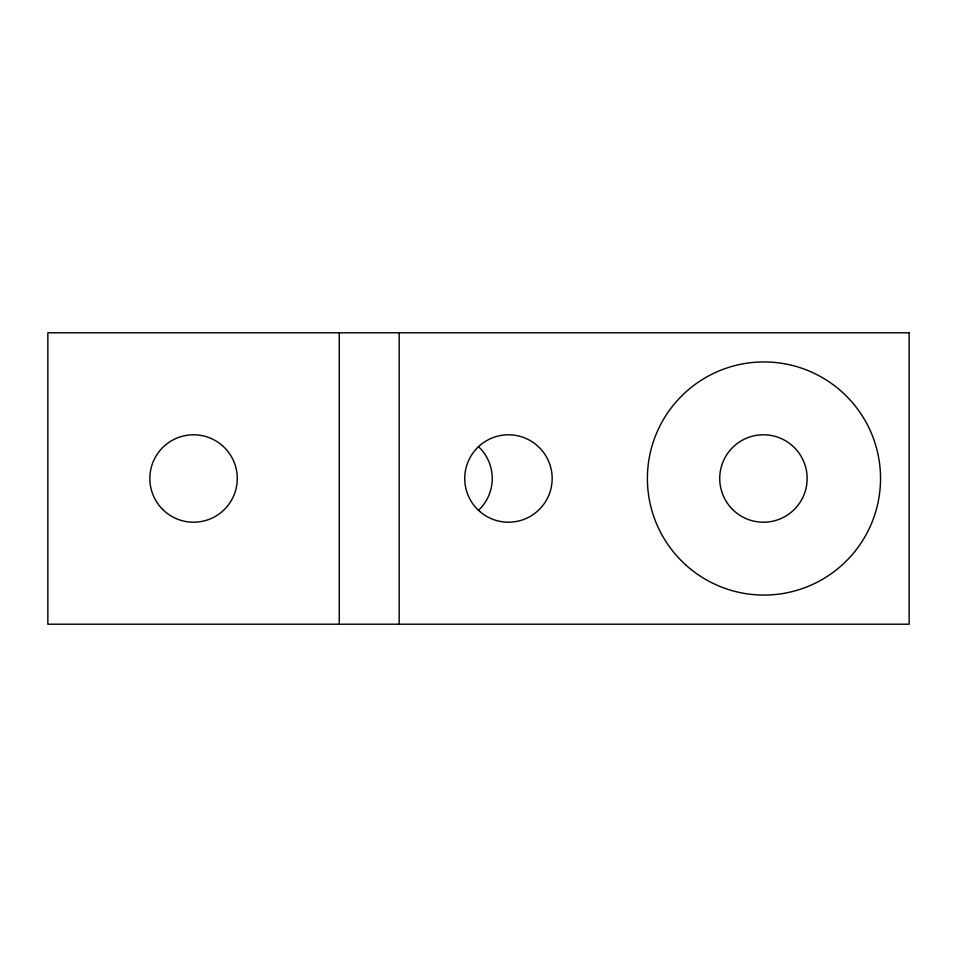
<?xml version="1.0" encoding="UTF-8"?>
<svg xmlns="http://www.w3.org/2000/svg" width="957" height="957" viewBox="0 0 957 957"><rect width="100%" height="100%" fill="white"/><g stroke="black" fill="none" stroke-linecap="round" stroke-linejoin="round"><path stroke-width="1.44" d="M399.177 332.797L399.177 624.203M339.268 332.797L339.268 624.203M478.452 446.62A43.711 43.711 0 0 1 478.392 510.428M909.15 332.797L47.85 332.797L47.85 624.203L909.15 624.203L909.15 332.797M479.66 511.385A43.711 43.711 0 0 0 551.328 486.993A43.711 43.711 0 0 0 494.374 437.122A43.711 43.711 0 0 0 479.66 511.385M686.277 565.408A116.563 116.563 0 0 0 878.071 502.317A116.563 116.563 0 0 0 727.535 367.775A116.563 116.563 0 0 0 686.277 565.408M732.536 509.411A43.711 43.711 0 0 0 805.662 489.817A43.711 43.711 0 0 0 752.13 436.272A43.711 43.711 0 0 0 732.536 509.411M162.654 509.411A43.711 43.711 0 0 0 235.781 489.817A43.711 43.711 0 0 0 182.249 436.272A43.711 43.711 0 0 0 162.654 509.411"/></g></svg>
